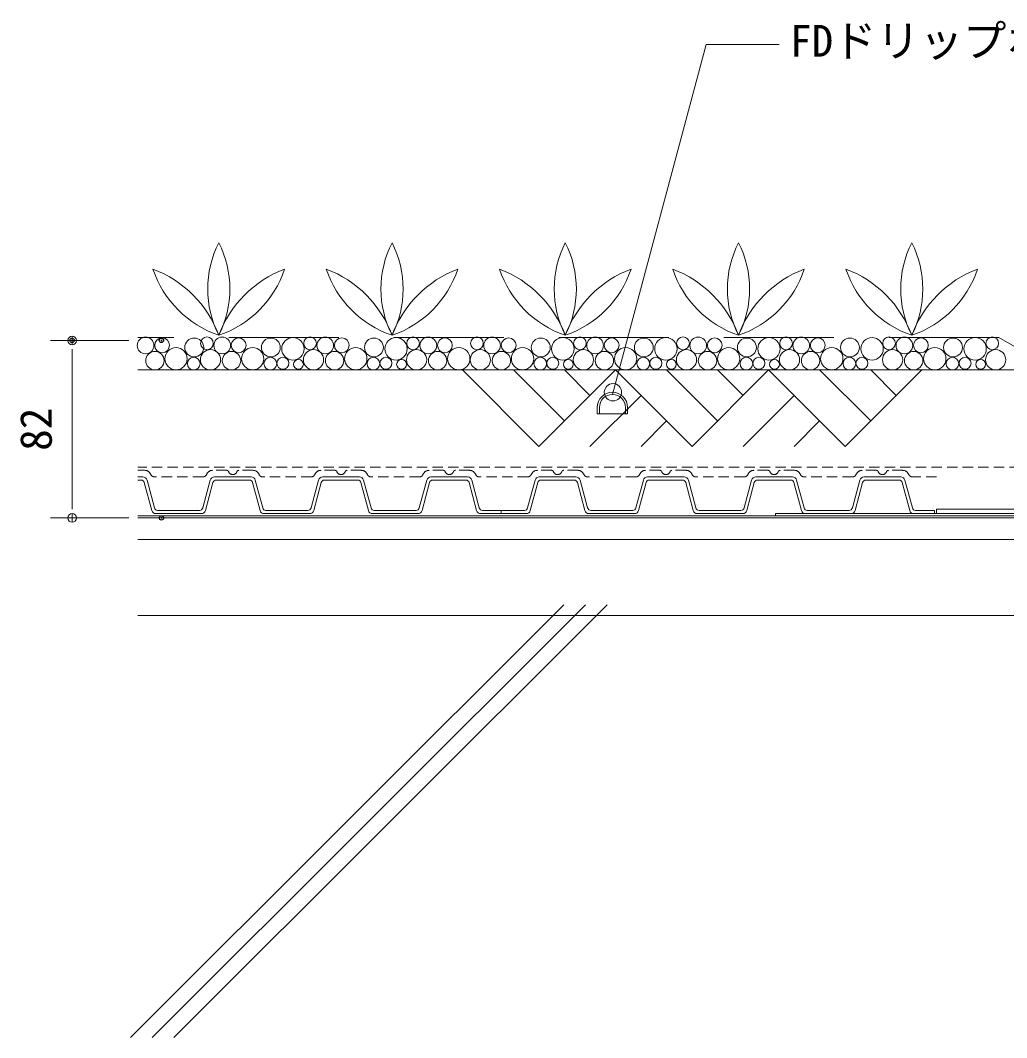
# Model space of a CAD drawing. Units: millimetres, scale not verified. Extents: x -1485 to 1485, y -1050 to 1050.
# Drawn here: x -962.2 to -506.7, y -496.3 to -26.3 of the extents above; entities that cross this region are included whole.
import ezdxf
from ezdxf.enums import TextEntityAlignment as Align

# ---------------------------------------------------------------- set-up
doc = ezdxf.new("R2010")
doc.units = ezdxf.units.MM
doc.header["$LTSCALE"] = 4
doc.header["$PDMODE"] = 32
doc.header["$PDSIZE"] = 2
doc.linetypes.add('DASHED1', pattern=[1.8, 1.2, -0.6])
doc.linetypes.add('USER1', pattern=[19.05, 12.7, -6.35])
for name, color, linetype, lineweight in [('0-0_0', 7, 'Continuous', 18), ('0-2_HATCH', 9, 'Continuous', 18), ('0-3_KUTAI', 3, 'Continuous', 18), ('0-4_BOUSUI', 1, 'Continuous', 18), ('0-6_dannnetu', 6, 'Continuous', 18), ('0-7_KANAMONO', 4, 'Continuous', 18), ('0-9_sunpo', 7, 'Continuous', 18), ('0-A_MOJI', 7, 'Continuous', 18), ('0-B_ecom', 7, 'Continuous', 18), ('0-C_GREEN', 3, 'Continuous', 18), ('0-F_FD-L', 8, 'DASHED1', 18)]:
    doc.layers.add(name, color=color, linetype=linetype, lineweight=lineweight)
doc.layers.add('0-1_DEFPOINTS', color=7, linetype='Continuous')
doc.styles.add('ＭＳ ゴシック', font='')
doc.styles.get('ＭＳ ゴシック').set_extended_font_data('MS Gothic')

# ---------------------------------------------------------------- blocks, each defined once
blk = doc.blocks.new('_Dot')
at = {"layer": '0-0_0'}
for p, q in [((-0.5, 0), (-1, 0)), ((0.25, 0), (-0.25, 0))]:
    blk.add_line(p, q, dxfattribs=at)
blk.add_circle((0, 0), 0.25, dxfattribs=at)
blk = doc.blocks.new('D3')
at = {"layer": '0-1_DEFPOINTS'}
for p in [(546.68, 875.794), (587.93, 875.794), (587.93, 793.794)]:
    blk.add_point(p, dxfattribs=at)
at = {"layer": '0-9_sunpo'}
for p, q in [((572.93, 875.794), (536.68, 875.794)), ((546.68, 801.794), (546.68, 867.794)), ((572.93, 793.794), (536.68, 793.794))]:
    blk.add_line(p, q, dxfattribs=at)
at = {"layer": '0-9_sunpo', "xscale": 8, "yscale": 8}
for p, rotation in [((546.68, 875.794), 90), ((546.68, 793.794), 270)]:
    blk.add_blockref('_Dot', p, dxfattribs=dict(at, rotation=rotation))
at = {"layer": '0-9_sunpo', "style": 'ＭＳ ゴシック'}
blk.add_text('82', height=14.66, rotation=90, dxfattribs=at).set_placement((541.68, 824.794), align=Align.BOTTOM_LEFT)

msp = doc.modelspace()

# ---------------------------------------------------------------- linework, layer by layer
at = {"layer": '0-2_HATCH'}
for p, q in [((-911.302, -496.303), (-711.302, -296.303)), ((-901.302, -496.303), (-701.302, -296.303)), ((-891.302, -496.303), (-691.302, -296.303))]:
    msp.add_line(p, q, dxfattribs=at)
at = {"layer": '0-3_KUTAI'}
msp.add_line((-907.902, -301.206), (361.758, -301.206), dxfattribs=at)
at = {"layer": '0-4_BOUSUI'}
for points in [[(-907.902, -255.206), (-213.501, -255.206), (-213.501, -256.206)], [(-907.902, -256.206), (330.9, -256.206), (366.563, -291.869), (512.586, -316.206), (604.758, -316.206)], [(-907.902, -266.206), (326.758, -266.206), (361.758, -301.206), (511.758, -326.206), (604.758, -326.206)]]:
    msp.add_lwpolyline(points, dxfattribs=at)
msp.add_lwpolyline([(-413.501, -254.206), (-613.501, -254.206), (-613.501, -255.206), (-413.501, -255.206)], close=True, dxfattribs=at)
msp.add_lwpolyline([(-413.501, -254.206), (-613.501, -254.206), (-613.501, -255.206), (-413.501, -255.206)], close=True, dxfattribs=at)
at = {"layer": '0-6_dannnetu'}
msp.add_line((-907.902, -266.206), (326.758, -266.206), dxfattribs=at)
at = {"layer": '0-7_KANAMONO'}
for p, q in [((-682.807, -208.141), (-682.807, -205.141)), ((-681.807, -208.141), (-681.807, -205.141))]:
    msp.add_line(p, q, dxfattribs=at)
for points in [[(-695.811, -205.141), (-695.811, -208.141), (-681.807, -208.141)], [(-694.811, -205.141), (-694.811, -208.141), (-682.807, -208.141)]]:
    msp.add_lwpolyline(points, dxfattribs=at)
for radius in [7.002, 6.002]:
    msp.add_arc((-688.809, -205.141), radius, 0, 180, dxfattribs=at)
at = {"layer": '0-A_MOJI'}
for p, q in [((-688.809, -199.14), (-645.498, -37.5)), ((-645.498, -37.5), (-611.804, -37.5))]:
    msp.add_line(p, q, dxfattribs=at)
msp.add_circle((-688.542, -198.145), 4, dxfattribs=at)
at = {"layer": '0-B_ecom'}
for p, q in [((-758.091, -187.806), (-722.736, -223.161)), ((-734.521, -187.806), (-710.951, -211.376)), ((-687.381, -187.806), (-722.736, -223.161)), ((-710.951, -187.806), (-699.166, -199.591)), ((-687.381, -187.806), (-652.024, -223.161)), ((-663.809, -187.806), (-640.239, -211.376)), ((-616.669, -187.806), (-652.024, -223.161)), ((-640.239, -187.806), (-628.454, -199.591)), ((-616.669, -187.806), (-581.314, -223.161)), ((-593.099, -187.806), (-569.529, -211.376)), ((-545.959, -187.806), (-581.314, -223.161)), ((-569.529, -187.806), (-557.744, -199.591)), ((-675.596, -199.591), (-699.166, -223.161)), ((-604.884, -199.591), (-628.454, -223.161)), ((-663.811, -211.376), (-675.596, -223.161)), ((-593.099, -211.376), (-604.884, -223.161))]:
    msp.add_line(p, q, dxfattribs=at)
at = {"layer": '0-B_ecom', "color": 150}
msp.add_lwpolyline([(-490.85, -252.206), (-539.122, -252.206), (-539.122, -254.206), (-490.85, -254.206)], dxfattribs=at)
at = {"layer": '0-B_ecom'}
for centre, radius in [((-904.389, -176.517), 3.851), ((-896.75, -176.441), 3.421), ((-881.911, -177.463), 4.364), ((-876.033, -175.542), 2.929), ((-869.007, -176.517), 3.851), ((-861.368, -176.441), 3.421), ((-846.529, -177.463), 4.364), ((-836.332, -178.08), 5.17), ((-828.437, -175.542), 2.929), ((-821.412, -176.517), 3.851), ((-813.772, -176.441), 3.421), ((-798.934, -177.463), 4.364), ((-788.736, -178.08), 5.17), ((-780.842, -175.542), 2.929), ((-773.816, -176.517), 3.851), ((-766.177, -176.441), 3.421), ((-751.4, -175.542), 2.929), ((-744.375, -176.517), 3.851), ((-736.735, -176.441), 3.421), ((-721.897, -177.463), 4.364), ((-711.699, -178.08), 5.17), ((-703.805, -175.542), 2.929), ((-696.779, -176.517), 3.851), ((-689.14, -176.441), 3.421), ((-674.301, -177.463), 4.364), ((-664.104, -178.08), 5.17), ((-656.209, -175.542), 2.929), ((-649.184, -176.517), 3.851), ((-641.544, -176.441), 3.421), ((-626.706, -177.463), 4.364), ((-616.508, -178.08), 5.17), ((-608.614, -175.542), 2.929), ((-601.588, -176.517), 3.851), ((-593.949, -176.441), 3.421), ((-579.11, -177.463), 4.364), ((-568.913, -178.08), 5.17), ((-561.018, -175.542), 2.929), ((-553.993, -176.517), 3.851), ((-546.353, -176.441), 3.421), ((-531.515, -177.463), 4.364), ((-521.317, -178.08), 5.17), ((-513.422, -175.542), 2.929), ((-890.316, -182.648), 5.158), ((-874.429, -183.135), 4.671), ((-854.934, -182.648), 5.158), ((-826.834, -183.135), 4.671), ((-807.338, -182.648), 5.158), ((-779.238, -183.135), 4.671), ((-759.743, -182.648), 5.158), ((-749.797, -183.135), 4.671), ((-730.301, -182.648), 5.158), ((-702.201, -183.135), 4.671), ((-682.706, -182.648), 5.158), ((-654.606, -183.135), 4.671), ((-635.11, -182.648), 5.158), ((-607.01, -183.135), 4.671), ((-587.515, -182.648), 5.158), ((-559.414, -183.135), 4.671), ((-539.919, -182.648), 5.158), ((-511.819, -183.135), 4.671), ((-900.089, -183.552), 4.253), ((-882.157, -184.877), 2.929), ((-864.708, -183.552), 4.253), ((-846.775, -184.877), 2.929), ((-840.986, -184.773), 2.774), ((-833.777, -185.26), 2.261), ((-817.112, -183.552), 4.253), ((-799.18, -184.877), 2.929), ((-793.39, -184.773), 2.774), ((-786.182, -185.26), 2.261), ((-769.516, -183.552), 4.253), ((-740.075, -183.552), 4.253), ((-722.143, -184.877), 2.929), ((-716.354, -184.773), 2.774), ((-709.145, -185.26), 2.261), ((-692.48, -183.552), 4.253), ((-674.547, -184.877), 2.929), ((-668.758, -184.773), 2.774), ((-661.549, -185.26), 2.261), ((-644.884, -183.552), 4.253), ((-626.952, -184.877), 2.929), ((-621.162, -184.773), 2.774), ((-613.954, -185.26), 2.261), ((-597.288, -183.552), 4.253), ((-579.356, -184.877), 2.929), ((-573.567, -184.773), 2.774), ((-549.693, -183.552), 4.253), ((-531.76, -184.877), 2.929), ((-525.971, -184.773), 2.774), ((-518.763, -185.26), 2.261)]:
    msp.add_circle(centre, radius, dxfattribs=at)
at = {"layer": '0-C_GREEN'}
for centre, radius, start, end in [((-828.359, -150.437), 47.326, 153.12829, 206.87401), ((-912.789, -150.437), 47.326, 333.12599, 26.87171), ((-748.359, -150.437), 47.326, 153.12829, 206.87401), ((-832.789, -150.437), 47.326, 333.12599, 26.87171), ((-668.359, -150.437), 47.326, 153.12829, 206.87401), ((-752.789, -150.437), 47.326, 333.12599, 26.87171), ((-588.359, -150.437), 47.326, 153.12829, 206.87401), ((-672.789, -150.437), 47.326, 333.12599, 26.87171), ((-508.359, -150.437), 47.326, 153.12829, 206.87401), ((-592.789, -150.437), 47.326, 333.12599, 26.87171), ((-919.269, -189.806), 51.907, 20.26163, 69.3585), ((-854.826, -125.789), 48.659, 198.50209, 251.11695), ((-886.322, -125.789), 48.659, 288.88305, 341.49791), ((-821.879, -189.806), 51.907, 110.6415, 159.73837), ((-839.269, -189.806), 51.907, 20.26163, 69.3585), ((-774.826, -125.789), 48.659, 198.50209, 251.11695), ((-741.879, -189.806), 51.907, 110.6415, 159.73837), ((-806.322, -125.789), 48.659, 288.88305, 341.49791), ((-759.269, -189.806), 51.907, 20.26163, 69.3585), ((-694.826, -125.789), 48.659, 198.50209, 251.11695), ((-726.322, -125.789), 48.659, 288.88305, 341.49791), ((-661.879, -189.806), 51.907, 110.6415, 159.73837), ((-679.269, -189.806), 51.907, 20.26163, 69.3585), ((-614.826, -125.789), 48.659, 198.50209, 251.11695), ((-581.879, -189.806), 51.907, 110.6415, 159.73837), ((-646.322, -125.789), 48.659, 288.88305, 341.49791), ((-599.269, -189.806), 51.907, 20.26163, 69.3585), ((-534.826, -125.789), 48.659, 198.50209, 251.11695), ((-501.879, -189.806), 51.907, 110.6415, 159.73837), ((-566.322, -125.789), 48.659, 288.88305, 341.49791)]:
    msp.add_arc(centre, radius, start, end, dxfattribs=at)
at = {"layer": '0-F_FD-L', "color": 4, "linetype": 'USER1'}
for p, q in [((-510.373, -172.806), (-907.902, -172.806)), ((-497.729, -180.106), (-510.373, -172.806))]:
    msp.add_line(p, q, dxfattribs=at)
at = {"layer": '0-F_FD-L', "color": 4, "linetype": 'Continuous'}
msp.add_line((-497.488, -187.806), (-907.902, -187.806), dxfattribs=at)
at = {"layer": '0-F_FD-L'}
for p, q in [((-486.279, -232.806), (-907.902, -232.806)), ((-904.821, -234.206), (-907.902, -234.206)), ((-866.951, -234.206), (-873.424, -234.206)), ((-854.821, -234.206), (-861.294, -234.206)), ((-816.951, -234.206), (-823.424, -234.206)), ((-804.821, -234.206), (-811.294, -234.206)), ((-766.951, -234.206), (-773.424, -234.206)), ((-754.821, -234.206), (-761.294, -234.206)), ((-754.821, -234.206), (-757.902, -234.206)), ((-716.951, -234.206), (-723.424, -234.206)), ((-716.951, -234.206), (-723.424, -234.206)), ((-704.821, -234.206), (-711.294, -234.206)), ((-704.821, -234.206), (-711.294, -234.206)), ((-666.951, -234.206), (-673.424, -234.206)), ((-666.951, -234.206), (-673.424, -234.206)), ((-654.821, -234.206), (-661.294, -234.206)), ((-654.821, -234.206), (-661.294, -234.206)), ((-616.951, -234.206), (-623.424, -234.206)), ((-616.951, -234.206), (-623.424, -234.206)), ((-604.821, -234.206), (-611.294, -234.206)), ((-604.821, -234.206), (-611.294, -234.206)), ((-566.951, -234.206), (-573.424, -234.206)), ((-566.951, -234.206), (-573.424, -234.206)), ((-554.821, -234.206), (-561.294, -234.206)), ((-554.821, -234.206), (-561.294, -234.206)), ((-901.759, -236.478), (-902.248, -235.662)), ((-877.771, -237.206), (-900.473, -237.206)), ((-875.996, -235.662), (-876.485, -236.478)), ((-851.759, -236.478), (-852.248, -235.662)), ((-827.771, -237.206), (-850.473, -237.206)), ((-825.996, -235.662), (-826.485, -236.478)), ((-801.759, -236.478), (-802.248, -235.662)), ((-777.771, -237.206), (-800.473, -237.206)), ((-775.996, -235.662), (-776.485, -236.478)), ((-751.759, -236.478), (-752.248, -235.662)), ((-751.759, -236.478), (-752.248, -235.662)), ((-727.771, -237.206), (-750.473, -237.206)), ((-727.771, -237.206), (-750.473, -237.206)), ((-725.996, -235.662), (-726.485, -236.478)), ((-725.996, -235.662), (-726.485, -236.478)), ((-701.759, -236.478), (-702.248, -235.662)), ((-701.759, -236.478), (-702.248, -235.662)), ((-677.771, -237.206), (-700.473, -237.206)), ((-677.771, -237.206), (-700.473, -237.206)), ((-675.996, -235.662), (-676.485, -236.478)), ((-675.996, -235.662), (-676.485, -236.478)), ((-651.759, -236.478), (-652.248, -235.662)), ((-651.759, -236.478), (-652.248, -235.662)), ((-627.771, -237.206), (-650.473, -237.206)), ((-627.771, -237.206), (-650.473, -237.206)), ((-625.996, -235.662), (-626.485, -236.478)), ((-625.996, -235.662), (-626.485, -236.478)), ((-601.759, -236.478), (-602.248, -235.662)), ((-601.759, -236.478), (-602.248, -235.662)), ((-577.771, -237.206), (-600.473, -237.206)), ((-577.771, -237.206), (-600.473, -237.206)), ((-575.996, -235.662), (-576.485, -236.478)), ((-575.996, -235.662), (-576.485, -236.478)), ((-551.759, -236.478), (-552.248, -235.662)), ((-551.759, -236.478), (-552.248, -235.662)), ((-539.122, -237.206), (-550.473, -237.206)), ((-539.122, -237.206), (-550.473, -237.206))]:
    msp.add_line(p, q, dxfattribs=at)
at = {"layer": '0-F_FD-L', "linetype": 'Continuous'}
for p, q in [((-905.657, -237.206), (-907.902, -237.206)), ((-907.902, -238.706), (-906.424, -238.706)), ((-900.267, -251.594), (-903.725, -238.688)), ((-874.519, -238.688), (-877.978, -251.594)), ((-855.657, -237.206), (-872.588, -237.206)), ((-871.82, -238.706), (-856.424, -238.706)), ((-850.267, -251.594), (-853.725, -238.688)), ((-824.519, -238.688), (-827.978, -251.594)), ((-805.657, -237.206), (-822.588, -237.206)), ((-821.82, -238.706), (-806.424, -238.706)), ((-800.267, -251.594), (-803.725, -238.688)), ((-774.519, -238.688), (-777.978, -251.594)), ((-755.657, -237.206), (-772.588, -237.206)), ((-771.82, -238.706), (-756.424, -238.706)), ((-755.657, -237.206), (-757.902, -237.206)), ((-757.902, -238.706), (-756.424, -238.706)), ((-750.267, -251.594), (-753.725, -238.688)), ((-750.267, -251.594), (-753.725, -238.688)), ((-724.519, -238.688), (-727.978, -251.594)), ((-705.657, -237.206), (-722.588, -237.206)), ((-721.82, -238.706), (-706.424, -238.706)), ((-700.267, -251.594), (-703.725, -238.688)), ((-674.519, -238.688), (-677.978, -251.594)), ((-655.657, -237.206), (-672.588, -237.206)), ((-671.82, -238.706), (-656.424, -238.706)), ((-650.267, -251.594), (-653.725, -238.688)), ((-624.519, -238.688), (-627.978, -251.594)), ((-605.657, -237.206), (-622.588, -237.206)), ((-621.82, -238.706), (-606.424, -238.706)), ((-600.267, -251.594), (-603.725, -238.688)), ((-574.519, -238.688), (-577.978, -251.594)), ((-555.657, -237.206), (-572.588, -237.206)), ((-571.82, -238.706), (-556.424, -238.706)), ((-550.267, -251.594), (-553.725, -238.688)), ((-904.975, -239.818), (-901.517, -252.723)), ((-876.727, -252.723), (-873.269, -239.818)), ((-854.975, -239.818), (-851.517, -252.723)), ((-826.727, -252.723), (-823.269, -239.818)), ((-804.975, -239.818), (-801.517, -252.723)), ((-776.727, -252.723), (-773.269, -239.818)), ((-754.975, -239.818), (-751.517, -252.723)), ((-754.975, -239.818), (-751.517, -252.723)), ((-726.727, -252.723), (-723.269, -239.818)), ((-704.975, -239.818), (-701.517, -252.723)), ((-676.727, -252.723), (-673.269, -239.818)), ((-654.975, -239.818), (-651.517, -252.723)), ((-626.727, -252.723), (-623.269, -239.818)), ((-604.975, -239.818), (-601.517, -252.723)), ((-576.727, -252.723), (-573.269, -239.818)), ((-554.975, -239.818), (-551.517, -252.723)), ((-879.426, -252.706), (-898.818, -252.706)), ((-829.426, -252.706), (-848.818, -252.706)), ((-779.426, -252.706), (-798.818, -252.706)), ((-729.426, -252.706), (-748.818, -252.706)), ((-679.426, -252.706), (-698.818, -252.706)), ((-629.426, -252.706), (-648.818, -252.706)), ((-579.426, -252.706), (-598.818, -252.706)), ((-899.585, -254.206), (-878.659, -254.206)), ((-849.585, -254.206), (-828.659, -254.206)), ((-799.585, -254.206), (-778.659, -254.206)), ((-749.585, -254.206), (-728.659, -254.206)), ((-699.585, -254.206), (-678.659, -254.206)), ((-649.585, -254.206), (-628.659, -254.206)), ((-599.585, -254.206), (-578.659, -254.206))]:
    msp.add_line(p, q, dxfattribs=at)
for points in [[(-749.585, -254.206), (-740.122, -254.206), (-740.122, -252.706), (-748.818, -252.706)], [(-549.585, -254.206), (-540.122, -254.206), (-540.122, -252.706), (-548.818, -252.706)]]:
    msp.add_lwpolyline(points, dxfattribs=at)
at = {"layer": '0-F_FD-L'}
for centre, radius, start, end in [((-904.821, -237.206), 3, 30.96376, 90), ((-873.424, -237.206), 3, 90, 149.03624), ((-866.951, -235.206), 1, 19.47122, 90), ((-864.122, -234.206), 2, 199.47122, 340.52878), ((-861.294, -235.206), 1, 90, 160.52878), ((-854.821, -237.206), 3, 30.96376, 90), ((-823.424, -237.206), 3, 90, 149.03624), ((-816.951, -235.206), 1, 19.47122, 90), ((-814.122, -234.206), 2, 199.47122, 340.52878), ((-811.294, -235.206), 1, 90, 160.52878), ((-804.821, -237.206), 3, 30.96376, 90), ((-773.424, -237.206), 3, 90, 149.03624), ((-766.951, -235.206), 1, 19.47122, 90), ((-764.122, -234.206), 2, 199.47122, 340.52878), ((-761.294, -235.206), 1, 90, 160.52878), ((-754.821, -237.206), 3, 30.96376, 90), ((-754.821, -237.206), 3, 30.96376, 90), ((-723.424, -237.206), 3, 90, 149.03624), ((-723.424, -237.206), 3, 90, 149.03624), ((-716.951, -235.206), 1, 19.47122, 90), ((-716.951, -235.206), 1, 19.47122, 90), ((-714.122, -234.206), 2, 199.47122, 340.52878), ((-714.122, -234.206), 2, 199.47122, 340.52878), ((-711.294, -235.206), 1, 90, 160.52878), ((-711.294, -235.206), 1, 90, 160.52878), ((-704.821, -237.206), 3, 30.96376, 90), ((-704.821, -237.206), 3, 30.96376, 90), ((-673.424, -237.206), 3, 90, 149.03624), ((-673.424, -237.206), 3, 90, 149.03624), ((-666.951, -235.206), 1, 19.47122, 90), ((-666.951, -235.206), 1, 19.47122, 90), ((-664.122, -234.206), 2, 199.47122, 340.52878), ((-664.122, -234.206), 2, 199.47122, 340.52878), ((-661.294, -235.206), 1, 90, 160.52878), ((-661.294, -235.206), 1, 90, 160.52878), ((-654.821, -237.206), 3, 30.96376, 90), ((-654.821, -237.206), 3, 30.96376, 90), ((-623.424, -237.206), 3, 90, 149.03624), ((-623.424, -237.206), 3, 90, 149.03624), ((-616.951, -235.206), 1, 19.47122, 90), ((-616.951, -235.206), 1, 19.47122, 90), ((-614.122, -234.206), 2, 199.47122, 340.52878), ((-614.122, -234.206), 2, 199.47122, 340.52878), ((-611.294, -235.206), 1, 90, 160.52878), ((-611.294, -235.206), 1, 90, 160.52878), ((-604.821, -237.206), 3, 30.96376, 90), ((-604.821, -237.206), 3, 30.96376, 90), ((-573.424, -237.206), 3, 90, 149.03624), ((-573.424, -237.206), 3, 90, 149.03624), ((-566.951, -235.206), 1, 19.47122, 90), ((-566.951, -235.206), 1, 19.47122, 90), ((-564.122, -234.206), 2, 199.47122, 340.52878), ((-564.122, -234.206), 2, 199.47122, 340.52878), ((-561.294, -235.206), 1, 90, 160.52878), ((-561.294, -235.206), 1, 90, 160.52878), ((-554.821, -237.206), 3, 30.96376, 90), ((-554.821, -237.206), 3, 30.96376, 90), ((-900.473, -235.706), 1.5, 210.96376, 270), ((-877.771, -235.706), 1.5, 270, 329.03624), ((-850.473, -235.706), 1.5, 210.96376, 270), ((-827.771, -235.706), 1.5, 270, 329.03624), ((-800.473, -235.706), 1.5, 210.96376, 270), ((-777.771, -235.706), 1.5, 270, 329.03624), ((-750.473, -235.706), 1.5, 210.96376, 270), ((-750.473, -235.706), 1.5, 210.96376, 270), ((-727.771, -235.706), 1.5, 270, 329.03624), ((-727.771, -235.706), 1.5, 270, 329.03624), ((-700.473, -235.706), 1.5, 210.96376, 270), ((-700.473, -235.706), 1.5, 210.96376, 270), ((-677.771, -235.706), 1.5, 270, 329.03624), ((-677.771, -235.706), 1.5, 270, 329.03624), ((-650.473, -235.706), 1.5, 210.96376, 270), ((-650.473, -235.706), 1.5, 210.96376, 270), ((-627.771, -235.706), 1.5, 270, 329.03624), ((-627.771, -235.706), 1.5, 270, 329.03624), ((-600.473, -235.706), 1.5, 210.96376, 270), ((-600.473, -235.706), 1.5, 210.96376, 270), ((-577.771, -235.706), 1.5, 270, 329.03624), ((-577.771, -235.706), 1.5, 270, 329.03624), ((-550.473, -235.706), 1.5, 210.96376, 270), ((-550.473, -235.706), 1.5, 210.96376, 270)]:
    msp.add_arc(centre, radius, start, end, dxfattribs=at)
at = {"layer": '0-F_FD-L', "linetype": 'Continuous'}
for centre, radius, start, end in [((-906.424, -240.206), 1.5, 15, 90), ((-905.657, -239.206), 2, 15, 90), ((-872.588, -239.206), 2, 90, 165), ((-871.82, -240.206), 1.5, 90, 165), ((-856.424, -240.206), 1.5, 15, 90), ((-855.657, -239.206), 2, 15, 90), ((-822.588, -239.206), 2, 90, 165), ((-821.82, -240.206), 1.5, 90, 165), ((-806.424, -240.206), 1.5, 15, 90), ((-805.657, -239.206), 2, 15, 90), ((-772.588, -239.206), 2, 90, 165), ((-771.82, -240.206), 1.5, 90, 165), ((-756.424, -240.206), 1.5, 15, 90), ((-756.424, -240.206), 1.5, 15, 90), ((-755.657, -239.206), 2, 15, 90), ((-755.657, -239.206), 2, 15, 90), ((-722.588, -239.206), 2, 90, 165), ((-721.82, -240.206), 1.5, 90, 165), ((-706.424, -240.206), 1.5, 15, 90), ((-705.657, -239.206), 2, 15, 90), ((-672.588, -239.206), 2, 90, 165), ((-671.82, -240.206), 1.5, 90, 165), ((-656.424, -240.206), 1.5, 15, 90), ((-655.657, -239.206), 2, 15, 90), ((-622.588, -239.206), 2, 90, 165), ((-621.82, -240.206), 1.5, 90, 165), ((-606.424, -240.206), 1.5, 15, 90), ((-605.657, -239.206), 2, 15, 90), ((-572.588, -239.206), 2, 90, 165), ((-571.82, -240.206), 1.5, 90, 165), ((-556.424, -240.206), 1.5, 15, 90), ((-555.657, -239.206), 2, 15, 90), ((-899.585, -252.206), 2, 195, 270), ((-898.818, -251.206), 1.5, 195, 270), ((-879.426, -251.206), 1.5, 270, 345), ((-878.659, -252.206), 2, 270, 345), ((-849.585, -252.206), 2, 195, 270), ((-848.818, -251.206), 1.5, 195, 270), ((-829.426, -251.206), 1.5, 270, 345), ((-828.659, -252.206), 2, 270, 345), ((-799.585, -252.206), 2, 195, 270), ((-798.818, -251.206), 1.5, 195, 270), ((-779.426, -251.206), 1.5, 270, 345), ((-778.659, -252.206), 2, 270, 345), ((-749.585, -252.206), 2, 195, 270), ((-749.585, -252.206), 2, 195, 270), ((-748.818, -251.206), 1.5, 195, 270), ((-748.818, -251.206), 1.5, 195, 270), ((-729.426, -251.206), 1.5, 270, 345), ((-728.659, -252.206), 2, 270, 345), ((-699.585, -252.206), 2, 195, 270), ((-698.818, -251.206), 1.5, 195, 270), ((-679.426, -251.206), 1.5, 270, 345), ((-678.659, -252.206), 2, 270, 345), ((-649.585, -252.206), 2, 195, 270), ((-648.818, -251.206), 1.5, 195, 270), ((-629.426, -251.206), 1.5, 270, 345), ((-628.659, -252.206), 2, 270, 345), ((-599.585, -252.206), 2, 195, 270), ((-598.818, -251.206), 1.5, 195, 270), ((-579.426, -251.206), 1.5, 270, 345), ((-578.659, -252.206), 2, 270, 345), ((-549.585, -252.206), 2, 195, 270), ((-548.818, -251.206), 1.5, 195, 270)]:
    msp.add_arc(centre, radius, start, end, dxfattribs=at)

# ---------------------------------------------------------------- block references
at = {"layer": '0-9_sunpo'}
msp.add_blockref('D3', (-1485, -1050), dxfattribs=at)

# ---------------------------------------------------------------- texts
at = {"layer": '0-A_MOJI', "style": 'ＭＳ ゴシック'}
msp.add_text('FDドリップホース 径16', height=14.66, dxfattribs=at).set_placement((-606.804, -47.5), align=Align.BOTTOM_LEFT)

doc.saveas('drawing.dxf')
